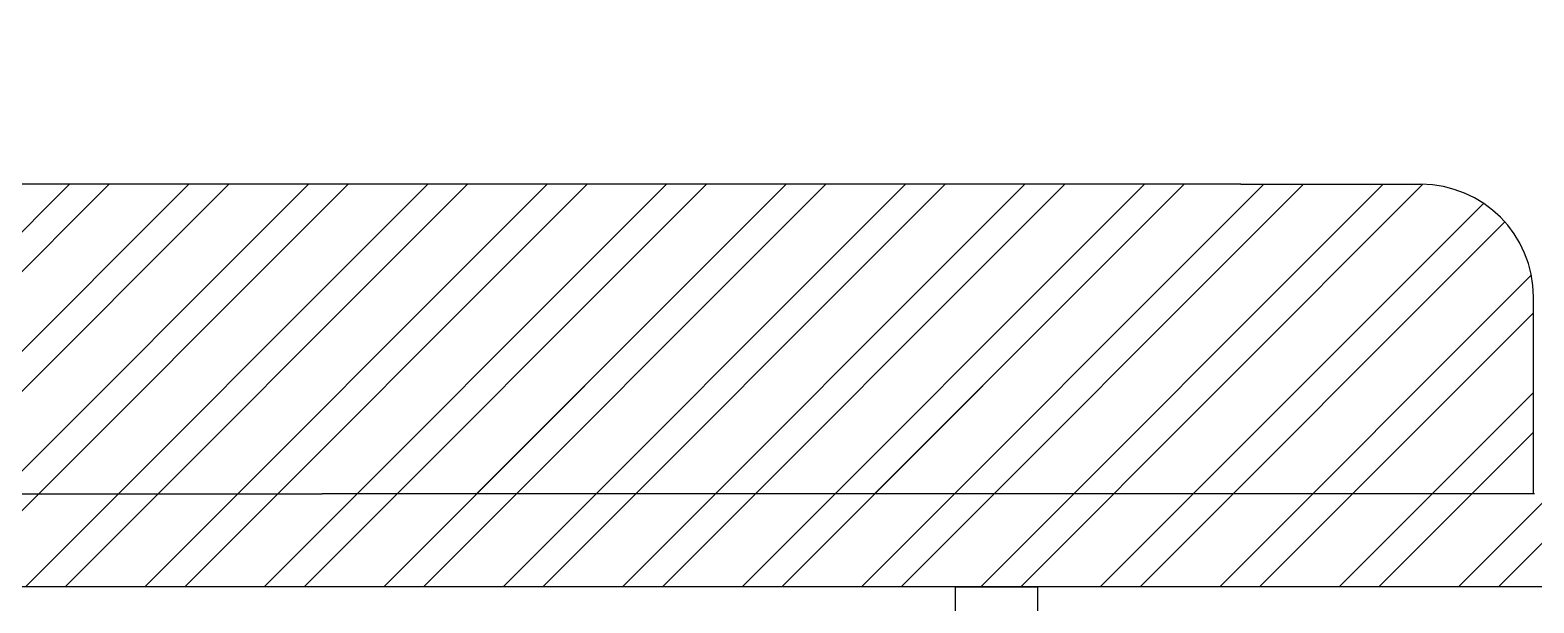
# Model space of a CAD drawing. Header units: metres. Extents: x 26.3 to 44.2, y 14.4 to 19.6.
# Drawn here: x 33.821 to 34.488, y 15.696 to 15.95 of the extents above; entities that cross this region are included whole.
import ezdxf

# ---------------------------------------------------------------- set-up
doc = ezdxf.new("R2010")
doc.units = ezdxf.units.M
doc.header["$MEASUREMENT"] = 0
for name, color, linetype in [('Frame(Steel)', 140, 'Continuous'), ('hatching', 51, 'Continuous'), ('Seat', 43, 'Continuous')]:
    doc.layers.add(name, color=color, linetype=linetype)

msp = doc.modelspace()

# ---------------------------------------------------------------- hatches: boundary and pattern name
at = {"layer": 'hatching'}
h = msp.add_hatch(dxfattribs=at)
h.set_pattern_fill('ANSI32', color=256, scale=0.1)
h.set_pattern_definition([(45, (7.174995, 5.8707), (-0.026516504, 0.026516504), []), (45, (7.192673, 5.8707), (-0.026516504, 0.026516504), [])])
h.paths.add_polyline_path([(33.65845, 15.89125), (33.52958, 15.94595, 0.414214), (33.46401, 15.91946), (33.42363, 15.82432), (33.65028, 15.74404), (33.68494, 15.82568, 0.414214)])
h.paths.add_polyline_path([(34.48821, 15.83147, 0.414214), (34.43821, 15.88147), (34.35821, 15.88147), (33.76223, 15.88147, 0.414214), (33.71223, 15.83147), (33.71223, 15.74404), (33.95028, 15.74404), (34.48821, 15.74404)])
h.paths.add_polyline_path([(34.76952, 15.79996, -0.000002), (34.76857, 15.80259, -0.256673), (34.7676, 15.80529, -0.092275), (34.7676, 15.80536, -0.113834), (34.76816, 15.80656, -0.184864), (34.76846, 15.8069, -0.014907), (34.76933, 15.8073, -0.009525), (34.77013, 15.80762, 0.160363), (34.76862, 15.80707, -0.000757), (34.77468, 15.80929, -0.0005), (34.77898, 15.80787, -0.519957), (34.7848, 15.80379, -1), (34.77611, 15.80379, -0.50376), (34.77802, 15.8105, 0.000215), (34.7762, 15.80984, 0.0011), (34.77033, 15.8077, 0.013853), (34.76931, 15.80729, 0.006106), (34.76892, 15.80711, 0.00576), (34.76858, 15.80696, 0.029709), (34.7684, 15.80686, 1.872876), (34.76551, 15.80499, -0.040496), (34.76765, 15.80646), (34.76765, 15.84556), (34.48821, 15.74388), (34.48821, 15.74404), (33.95028, 15.74404), (33.65028, 15.74404), (33.65028, 15.70282), (33.95028, 15.70282), (34.50264, 15.70282)])
h.paths.add_polyline_path([(34.76773, 15.80579, 0.019045), (34.76765, 15.80556, 0.017467), (34.7676, 15.80536, 0.158765), (34.76762, 15.80523, -0.078264), (34.76783, 15.80604, 0.015154)], flags=16)
h.paths.add_polyline_path([(33.36412, 15.8454), (33.35207, 15.81137), (33.65028, 15.70282), (33.65028, 15.74404)])
h = msp.add_hatch(dxfattribs=at)
h.set_pattern_fill('ANSI32', color=51)
h.set_pattern_definition([(45, (7.175, 5.8707), (-0.265165, 0.265165), []), (45, (7.35177, 5.8707), (-0.265165, 0.265165), [])])
h.paths.add_polyline_path([(34.48821, 15.74404), (34.48821, 15.83147, 0.414214), (34.43821, 15.88147), (34.35821, 15.88147), (33.76223, 15.88147, 0.414214), (33.71223, 15.83147), (33.71223, 15.74404), (33.95028, 15.74404)])

# ---------------------------------------------------------------- linework, layer by layer
at = {"layer": 'Frame(Steel)'}
for p, q in [((33.65028, 15.74404), (33.95028, 15.74404)), ((34.48865, 15.74404), (33.95028, 15.74404)), ((33.95028, 15.70282), (33.65028, 15.70282)), ((34.50263, 15.70282), (33.95028, 15.70282))]:
    msp.add_line(p, q, dxfattribs=at)
msp.add_lwpolyline([(34.23154, 15.70282), (34.26804, 15.70282), (34.26804, 15.66277), (34.23154, 15.66277)], close=True, dxfattribs=at)
at = {"layer": 'Seat'}
for p, q in [((34.35821, 15.88147), (33.76223, 15.88147)), ((34.35821, 15.88147), (34.43821, 15.88147)), ((34.48821, 15.74404), (34.48821, 15.83147))]:
    msp.add_line(p, q, dxfattribs=at)
msp.add_arc((34.43821, 15.83147), 0.05, 0, 90, dxfattribs=at)

doc.saveas('drawing.dxf')
